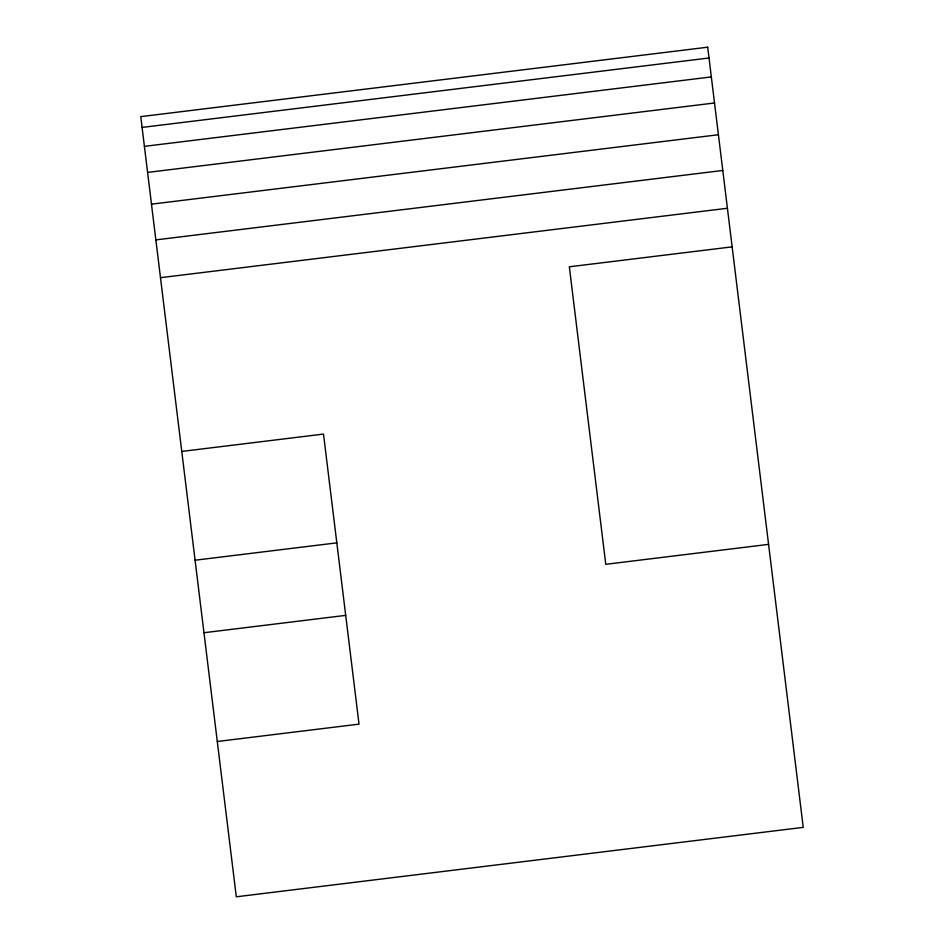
<?xml version="1.0" encoding="UTF-8"?>
<svg xmlns="http://www.w3.org/2000/svg" width="944" height="944" viewBox="0 0 944 944"><rect width="100%" height="100%" fill="white"/><g stroke="black" fill="none" stroke-linecap="round" stroke-linejoin="round"><path stroke-width="1.42" d="M142.084 127.416L709.015 57.985M144.397 146.355L711.339 76.924M147.594 172.41L714.525 102.979M151.477 204.164L718.408 134.732M155.854 239.894L722.785 170.463M160.48 277.689L727.423 208.258M732.143 246.856L569.338 266.798L605.777 564.311L768.581 544.369M181.767 451.433L323.497 434.075L359.027 724.142L217.285 741.5M195.089 560.217L336.819 542.859M203.963 632.728L345.705 615.37M707.693 47.2L140.762 116.631L236.307 896.8L803.238 827.369L707.693 47.2"/></g></svg>
